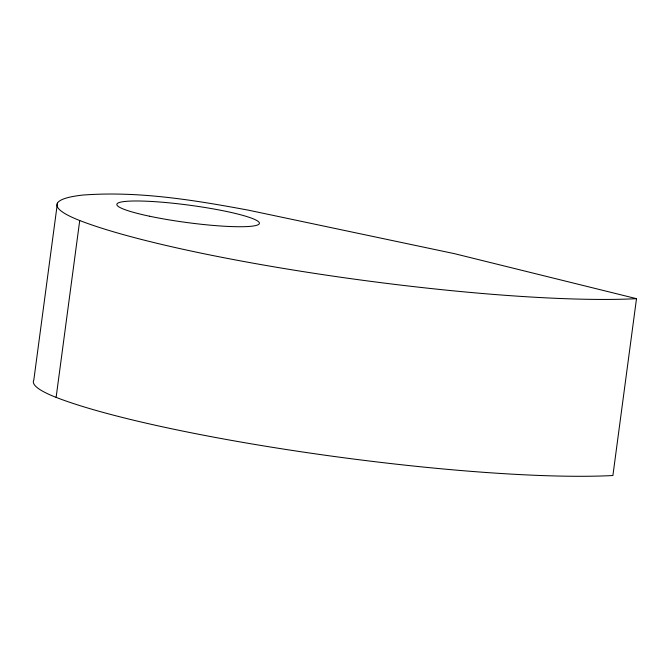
<?xml version="1.0" encoding="UTF-8"?>
<svg xmlns="http://www.w3.org/2000/svg" width="670" height="670" viewBox="0 0 670 670"><rect width="100%" height="100%" fill="white"/><g stroke="black" fill="none" stroke-linecap="round" stroke-linejoin="round"><path stroke-width="1" d="M57.419 203.169L33.818 380.024A238.185 29.028 7.6 0 0 56.121 397.377A324.649 39.564 7.6 0 0 322.898 454.913A324.649 39.564 7.6 0 0 612.899 475.524L636.5 298.669L454.469 253.67L248.344 210.154C193.839 200.029 138.07 190.85 82.519 195.087A238.185 29.028 7.6 0 0 79.722 220.522L56.121 397.377M636.5 298.669A324.649 39.564 7.6 0 1 346.499 278.058A324.649 39.564 7.6 0 1 79.722 220.522M149.577 216.226A71.908 8.76 7.6 0 0 259.323 223.638A71.908 8.76 7.6 0 0 155.457 201.712A71.908 8.76 7.6 0 0 149.577 216.226"/></g></svg>
